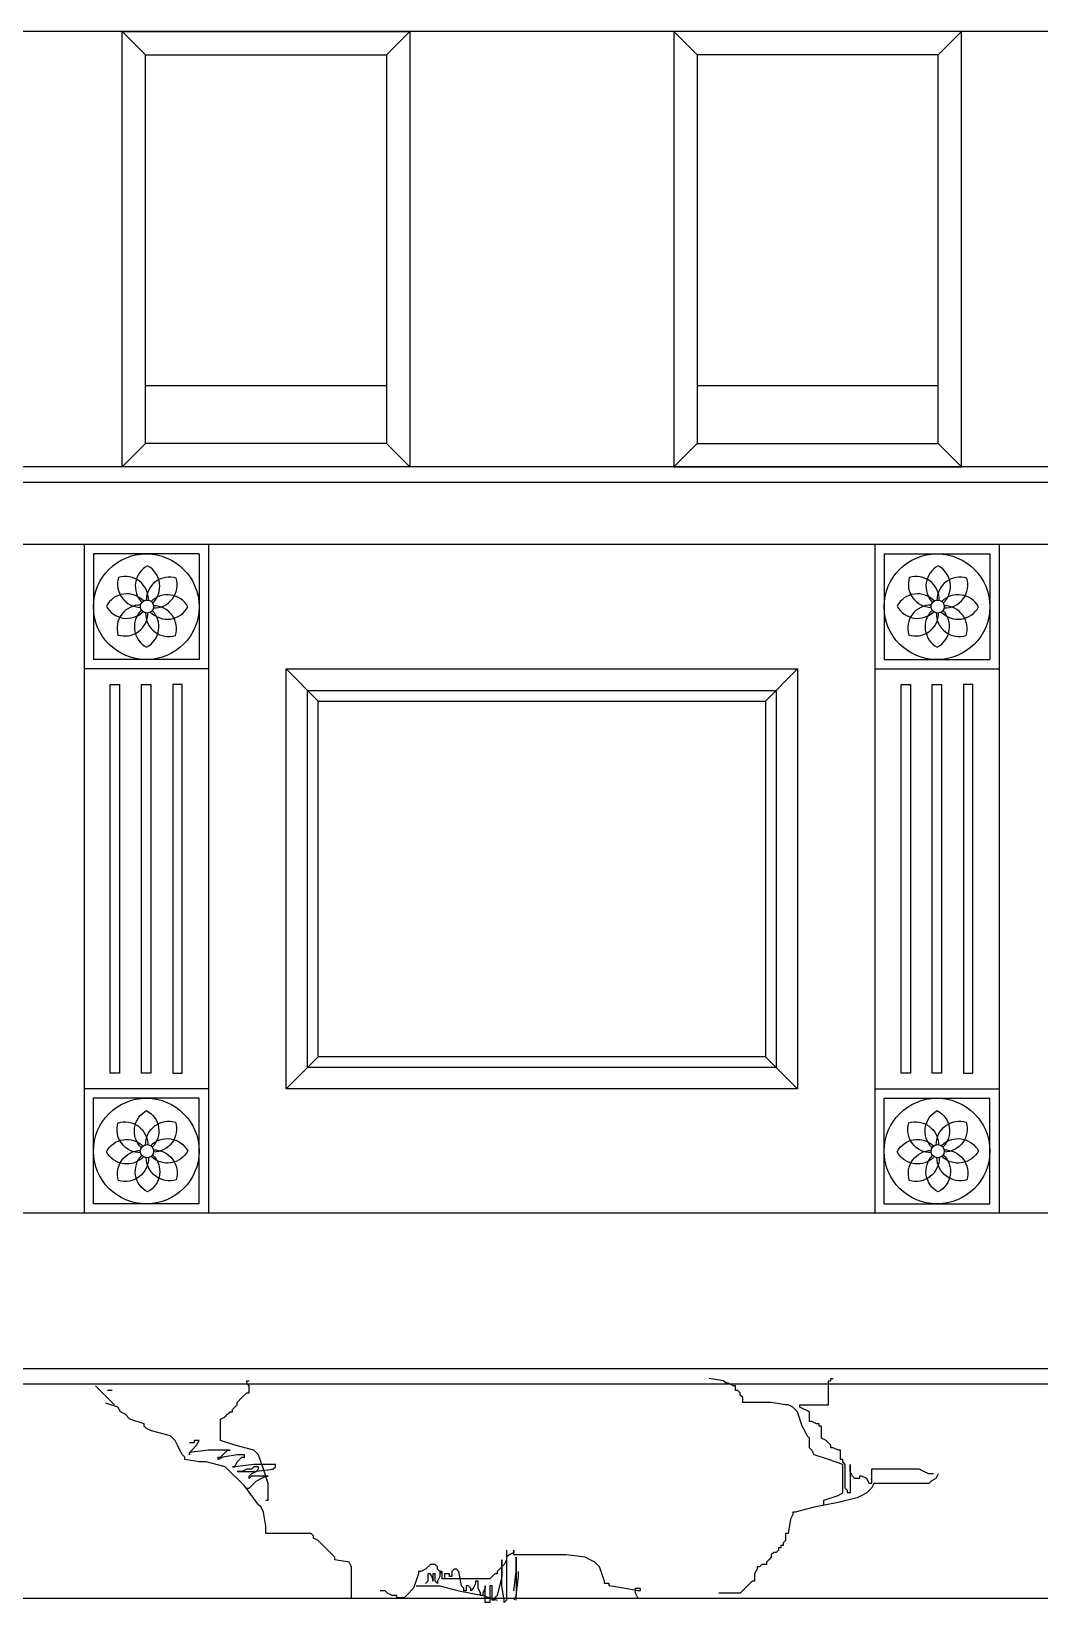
# Model space of a CAD drawing. Header units: metres. Extents: x 376 to 4159, y 361 to 1983.
# Drawn here: x 1776 to 2720, y 361 to 1831 of the extents above; entities that cross this region are included whole.
import ezdxf

# ---------------------------------------------------------------- set-up
doc = ezdxf.new("R2010")
doc.units = ezdxf.units.M
for name, color, linetype in [('2', 2, 'Continuous'), ('3', 3, 'Continuous'), ('4', 4, 'Continuous'), ('7', 7, 'Continuous')]:
    doc.layers.add(name, color=color, linetype=linetype)

msp = doc.modelspace()

# ---------------------------------------------------------------- hatches: boundary and pattern name
at = {"layer": '3'}
h = msp.add_hatch(dxfattribs=at)
h.set_pattern_fill('AR-RROOF', scale=324.36)
h.paths.add_polyline_path([(2108.54, 1808.91), (1883.09, 1808.91), (1883.09, 1445.27), (2108.54, 1445.27)])
h = msp.add_hatch(dxfattribs=at)
h.set_pattern_fill('AR-RROOF', scale=324.36)
h.paths.add_polyline_path([(2399.3, 1445.27), (2624.75, 1445.27), (2624.75, 1808.91), (2399.3, 1808.91)])

# ---------------------------------------------------------------- linework, layer by layer
for p, q in [((1854.02, 545.94), (1836.18, 563.78)), ((1851.79, 559.32), (1847.33, 559.32)), ((1977.72, 568.41), (1979.95, 568.41)), ((1977.72, 566.18), (1977.72, 568.41)), ((1979.95, 563.95), (1977.72, 566.18)), ((1979.95, 557.27), (1979.95, 563.95)), ((2423.92, 568.41), (2410.53, 570.64)), ((2426.15, 566.18), (2423.92, 568.41)), ((2428.38, 566.18), (2426.15, 566.18)), ((2432.84, 563.95), (2428.38, 566.18)), ((2435.08, 563.95), (2432.84, 563.95)), ((2435.08, 559.5), (2435.08, 563.95)), ((2437.31, 559.5), (2435.08, 559.5)), ((2439.54, 557.27), (2437.31, 559.5)), ((2522.08, 546.12), (2522.08, 568.41)), ((2522.08, 568.41), (2524.32, 568.41)), ((2524.32, 570.64), (2526.55, 570.64)), ((2524.32, 568.41), (2524.32, 570.64)), ((1857.25, 543.89), (1845.91, 547.67)), ((1859.48, 539.43), (1857.25, 543.89)), ((1964.34, 541.66), (1966.57, 543.89)), ((1966.57, 543.89), (1968.8, 546.12)), ((1968.8, 548.35), (1973.26, 552.81)), ((1968.8, 546.12), (1968.8, 548.35)), ((1973.26, 552.81), (1977.72, 557.27)), ((1977.72, 557.27), (1979.95, 557.27)), ((2439.54, 555.04), (2439.54, 557.27)), ((2441.77, 552.81), (2439.54, 555.04)), ((2441.77, 548.35), (2441.77, 552.81)), ((2468.54, 548.35), (2441.77, 548.35)), ((2481.93, 546.12), (2468.54, 548.35)), ((2484.16, 546.12), (2481.93, 546.12)), ((2488.62, 543.89), (2484.16, 546.12)), ((2493.08, 539.43), (2488.62, 543.89)), ((2495.31, 546.12), (2522.08, 546.12)), ((2495.31, 543.89), (2495.31, 546.12)), ((2504.24, 539.43), (2495.31, 543.89)), ((1863.94, 537.2), (1859.48, 539.43)), ((1868.4, 532.75), (1863.94, 537.2)), ((1881.79, 528.29), (1868.4, 532.75)), ((1953.18, 532.75), (1957.64, 534.97)), ((1953.18, 512.68), (1953.18, 532.75)), ((1957.64, 534.97), (1959.87, 537.2)), ((1959.87, 537.2), (1962.1, 539.43)), ((1962.1, 539.43), (1964.34, 539.43)), ((1964.34, 539.43), (1964.34, 541.66)), ((2497.54, 526.06), (2493.08, 539.43)), ((2504.24, 530.52), (2504.24, 539.43)), ((2506.47, 530.52), (2504.24, 530.52)), ((2510.93, 528.29), (2506.47, 530.52)), ((1881.79, 526.06), (1881.79, 528.29)), ((1884.02, 523.83), (1881.79, 526.06)), ((1888.48, 521.6), (1884.02, 523.83)), ((1906.33, 517.14), (1888.48, 521.6)), ((1910.79, 512.68), (1906.33, 517.14)), ((2499.77, 521.6), (2497.54, 526.06)), ((2502.01, 517.14), (2499.77, 521.6)), ((2504.24, 514.91), (2502.01, 517.14)), ((2504.24, 506), (2504.24, 514.91)), ((2513.16, 528.29), (2510.93, 528.29)), ((2513.16, 526.06), (2513.16, 528.29)), ((2515.39, 526.06), (2513.16, 526.06)), ((2515.39, 514.91), (2515.39, 526.06)), ((2519.85, 512.68), (2515.39, 514.91)), ((1913.02, 508.22), (1910.79, 512.68)), ((1915.25, 503.77), (1913.02, 508.22)), ((1917.48, 499.31), (1915.25, 503.77)), ((1928.64, 510.45), (1924.18, 510.45)), ((1924.18, 501.54), (1926.41, 503.77)), ((1942.03, 503.77), (1924.18, 501.54)), ((1924.18, 499.31), (1924.18, 501.54)), ((1924.18, 501.54), (1924.18, 499.31)), ((1926.41, 503.77), (1930.87, 508.22)), ((1928.64, 512.68), (1928.64, 510.45)), ((1933.1, 512.68), (1928.64, 512.68)), ((1930.87, 508.22), (1933.1, 512.68)), ((1962.1, 503.77), (1942.03, 503.77)), ((1966.57, 508.22), (1953.18, 512.68)), ((1955.41, 499.31), (1959.87, 503.77)), ((1959.87, 503.77), (1962.1, 503.77)), ((1984.41, 503.77), (1966.57, 508.22)), ((1988.88, 499.31), (1984.41, 503.77)), ((2506.47, 503.77), (2504.24, 506)), ((2508.7, 499.31), (2506.47, 503.77)), ((2524.32, 508.22), (2519.85, 512.68)), ((2524.32, 506), (2524.32, 508.22)), ((2526.55, 506), (2524.32, 506)), ((2531.01, 503.77), (2526.55, 506)), ((2533.24, 503.77), (2531.01, 503.77)), ((2533.24, 494.85), (2533.24, 503.77)), ((1919.72, 497.08), (1917.48, 499.31)), ((1919.72, 494.85), (1919.72, 497.08)), ((1933.1, 492.62), (1919.72, 494.85)), ((1939.79, 492.62), (1933.1, 492.62)), ((1957.64, 488.16), (1939.79, 492.62)), ((1950.95, 497.08), (1953.18, 497.08)), ((1950.95, 494.85), (1950.95, 497.08)), ((1955.41, 497.08), (1950.95, 494.85)), ((1953.18, 497.08), (1955.41, 499.31)), ((1968.8, 499.31), (1955.41, 497.08)), ((1975.49, 470.33), (1957.64, 488.16)), ((1964.34, 488.16), (1966.57, 488.16)), ((1966.57, 488.16), (1964.34, 488.16)), ((1966.57, 488.16), (1968.8, 492.62)), ((1984.41, 490.39), (1966.57, 488.16)), ((1975.49, 499.31), (1968.8, 499.31)), ((1968.8, 492.62), (1973.26, 497.08)), ((1973.26, 497.08), (1975.49, 497.08)), ((1977.72, 485.93), (1973.26, 483.7)), ((1975.49, 497.08), (1975.49, 499.31)), ((1982.18, 485.93), (1977.72, 485.93)), ((1984.41, 488.16), (1982.18, 485.93)), ((2004.49, 490.39), (1984.41, 490.39)), ((1988.88, 488.16), (1984.41, 488.16)), ((1984.41, 483.7), (2002.26, 485.93)), ((1986.65, 483.7), (1988.88, 485.93)), ((1993.34, 485.93), (1988.88, 499.31)), ((1988.88, 485.93), (1988.88, 488.16)), ((1997.8, 472.56), (1993.34, 485.93)), ((2002.26, 485.93), (2004.49, 488.16)), ((2004.49, 488.16), (2004.49, 490.39)), ((2522.08, 494.85), (2508.7, 499.31)), ((2535.47, 490.39), (2522.08, 494.85)), ((2535.47, 494.85), (2533.24, 494.85)), ((2535.47, 492.62), (2535.47, 494.85)), ((2537.7, 490.39), (2535.47, 492.62)), ((2535.47, 463.64), (2535.47, 490.39)), ((2537.7, 468.1), (2537.7, 490.39)), ((2542.16, 490.39), (2542.16, 463.64)), ((2542.16, 483.7), (2542.16, 490.39)), ((2606.86, 485.93), (2562.24, 485.93)), ((2562.24, 485.93), (2562.24, 472.56)), ((2611.32, 483.7), (2606.86, 485.93)), ((1968.8, 483.7), (1984.41, 483.7)), ((1973.26, 483.7), (1968.8, 483.7)), ((1988.88, 452.49), (1975.49, 470.33)), ((1979.95, 479.25), (1982.18, 481.47)), ((1979.95, 477.02), (1979.95, 479.25)), ((1982.18, 479.25), (1979.95, 477.02)), ((1979.95, 468.1), (1982.18, 470.33)), ((1982.18, 481.47), (1986.65, 483.7)), ((1997.8, 479.25), (1982.18, 479.25)), ((1982.18, 470.33), (1986.65, 474.79)), ((1986.65, 474.79), (1991.11, 477.02)), ((1991.11, 477.02), (1995.57, 479.25)), ((1995.57, 479.25), (1997.8, 479.25)), ((1997.8, 456.95), (1997.8, 472.56)), ((2544.39, 479.25), (2542.16, 483.7)), ((2546.63, 477.02), (2544.39, 479.25)), ((2551.09, 477.02), (2546.63, 477.02)), ((2551.09, 479.25), (2551.09, 477.02)), ((2553.32, 479.25), (2551.09, 479.25)), ((2557.78, 477.02), (2553.32, 479.25)), ((2560.01, 472.56), (2557.78, 477.02)), ((2562.24, 472.56), (2560.01, 472.56)), ((2564.47, 472.56), (2562.24, 468.1)), ((2615.79, 472.56), (2564.47, 472.56)), ((2615.79, 481.47), (2611.32, 483.7)), ((2620.25, 481.47), (2615.79, 481.47)), ((2618.02, 474.79), (2615.79, 472.56)), ((2622.48, 477.02), (2618.02, 474.79)), ((2624.71, 481.47), (2622.48, 477.02)), ((1977.72, 468.1), (1979.95, 468.1)), ((1995.57, 456.95), (1997.8, 456.95)), ((2517.62, 456.95), (2531.01, 461.41)), ((2517.62, 452.49), (2517.62, 456.95)), ((2531.01, 461.41), (2535.47, 463.64)), ((2548.86, 459.18), (2531.01, 454.72)), ((2539.93, 465.87), (2537.7, 468.1)), ((2539.93, 463.64), (2539.93, 465.87)), ((2542.16, 463.64), (2539.93, 463.64)), ((2553.32, 461.41), (2548.86, 459.18)), ((2557.78, 463.64), (2553.32, 461.41)), ((2562.24, 468.1), (2557.78, 463.64)), ((1991.11, 450.27), (1988.88, 452.49)), ((1993.34, 445.81), (1991.11, 450.27)), ((1995.57, 432.43), (1993.34, 445.81)), ((2488.62, 443.58), (2486.39, 439.12)), ((2488.62, 445.81), (2488.62, 443.58)), ((2490.85, 445.81), (2488.62, 445.81)), ((2508.7, 450.27), (2490.85, 445.81)), ((2531.01, 454.72), (2508.7, 450.27)), ((1995.57, 425.74), (1995.57, 432.43)), ((2486.39, 439.12), (2484.16, 425.74)), ((2037.96, 425.74), (1995.57, 425.74)), ((2040.19, 423.52), (2037.96, 425.74)), ((2040.19, 421.29), (2040.19, 423.52)), ((2044.65, 419.06), (2040.19, 421.29)), ((2058.04, 405.68), (2044.65, 419.06)), ((2475.23, 412.37), (2475.23, 410.14)), ((2477.46, 412.37), (2475.23, 412.37)), ((2477.46, 414.6), (2477.46, 412.37)), ((2479.7, 414.6), (2477.46, 414.6)), ((2481.93, 419.06), (2479.7, 416.83)), ((2479.7, 416.83), (2479.7, 414.6)), ((2481.93, 425.74), (2481.93, 419.06)), ((2484.16, 425.74), (2481.93, 425.74)), ((2060.27, 403.45), (2058.04, 405.68)), ((2060.27, 401.22), (2060.27, 403.45)), ((2073.65, 398.99), (2060.27, 401.22)), ((2075.89, 394.54), (2073.65, 398.99)), ((2216.44, 401.22), (2216.44, 385.62)), ((2216.44, 376.7), (2216.44, 401.22)), ((2220.9, 401.22), (2218.67, 396.77)), ((2220.9, 410.14), (2220.9, 363.33)), ((2223.13, 405.68), (2220.9, 403.45)), ((2220.9, 403.45), (2220.9, 401.22)), ((2227.59, 407.91), (2223.13, 405.68)), ((2227.59, 410.14), (2227.59, 407.91)), ((2227.59, 405.68), (2227.59, 410.14)), ((2276.68, 405.68), (2227.59, 405.68)), ((2229.82, 403.45), (2229.82, 367.79)), ((2229.82, 390.08), (2229.82, 403.45)), ((2294.52, 403.45), (2276.68, 405.68)), ((2298.98, 401.22), (2294.52, 403.45)), ((2303.45, 398.99), (2298.98, 401.22)), ((2307.91, 394.54), (2303.45, 398.99)), ((2466.31, 401.22), (2464.08, 398.99)), ((2464.08, 398.99), (2464.08, 396.77)), ((2468.54, 403.45), (2466.31, 401.22)), ((2470.77, 407.91), (2468.54, 405.68)), ((2468.54, 405.68), (2468.54, 403.45)), ((2473, 407.91), (2470.77, 407.91)), ((2475.23, 410.14), (2473, 407.91)), ((2075.89, 364.91), (2075.89, 394.54)), ((2138.35, 387.85), (2133.89, 374.47)), ((2138.35, 390.08), (2138.35, 387.85)), ((2140.58, 390.08), (2138.35, 390.08)), ((2145.05, 392.31), (2140.58, 390.08)), ((2149.51, 396.77), (2145.05, 392.31)), ((2147.28, 387.85), (2147.28, 381.16)), ((2149.51, 387.85), (2147.28, 387.85)), ((2153.97, 396.77), (2149.51, 396.77)), ((2151.74, 383.39), (2149.51, 387.85)), ((2151.74, 387.85), (2151.74, 381.16)), ((2153.97, 387.85), (2151.74, 387.85)), ((2151.74, 381.16), (2151.74, 383.39)), ((2156.2, 394.54), (2153.97, 396.77)), ((2153.97, 381.16), (2153.97, 387.85)), ((2156.2, 392.31), (2156.2, 394.54)), ((2160.66, 387.85), (2156.2, 392.31)), ((2158.43, 385.62), (2156.2, 381.16)), ((2158.43, 390.08), (2158.43, 385.62)), ((2160.66, 390.08), (2158.43, 390.08)), ((2160.66, 383.39), (2160.66, 390.08)), ((2160.66, 383.39), (2160.66, 387.85)), ((2162.89, 383.39), (2160.66, 383.39)), ((2205.28, 383.39), (2160.66, 383.39)), ((2162.89, 387.85), (2162.89, 383.39)), ((2167.36, 387.85), (2162.89, 387.85)), ((2167.36, 385.62), (2167.36, 387.85)), ((2169.59, 385.62), (2167.36, 385.62)), ((2171.82, 392.31), (2169.59, 390.08)), ((2169.59, 390.08), (2169.59, 385.62)), ((2174.05, 392.31), (2171.82, 392.31)), ((2176.28, 390.08), (2174.05, 392.31)), ((2178.51, 376.7), (2176.28, 390.08)), ((2207.51, 385.62), (2205.28, 383.39)), ((2209.75, 387.85), (2207.51, 385.62)), ((2211.98, 387.85), (2209.75, 387.85)), ((2214.21, 392.31), (2211.98, 390.08)), ((2211.98, 390.08), (2211.98, 387.85)), ((2216.44, 385.62), (2211.98, 367.79)), ((2218.67, 396.77), (2214.21, 392.31)), ((2227.59, 372.24), (2229.82, 390.08)), ((2229.82, 367.79), (2232.05, 385.62)), ((2232.05, 385.62), (2232.05, 390.08)), ((2312.37, 381.16), (2307.91, 394.54)), ((2455.15, 392.31), (2452.92, 387.85)), ((2452.92, 387.85), (2452.92, 381.16)), ((2455.15, 394.54), (2455.15, 392.31)), ((2457.39, 394.54), (2455.15, 394.54)), ((2459.62, 396.77), (2457.39, 394.54)), ((2464.08, 396.77), (2459.62, 396.77)), ((2107.12, 372.24), (2102.66, 372.24)), ((2109.35, 370.02), (2107.12, 372.24)), ((2113.81, 367.79), (2109.35, 370.02)), ((2118.27, 367.79), (2113.81, 367.79)), ((2118.27, 365.56), (2118.27, 367.79)), ((2127.2, 367.79), (2124.97, 365.56)), ((2133.89, 374.47), (2127.2, 367.79)), ((2136.12, 376.7), (2158.43, 376.7)), ((2147.28, 381.16), (2145.05, 378.93)), ((2156.2, 378.93), (2153.97, 381.16)), ((2156.2, 381.16), (2156.2, 378.93)), ((2158.43, 376.7), (2176.28, 372.24)), ((2176.28, 372.24), (2198.59, 367.79)), ((2180.74, 374.47), (2178.51, 376.7)), ((2180.74, 372.24), (2180.74, 374.47)), ((2182.97, 372.24), (2180.74, 372.24)), ((2182.97, 376.7), (2182.97, 372.24)), ((2185.2, 376.7), (2182.97, 376.7)), ((2187.43, 374.47), (2185.2, 376.7)), ((2187.43, 372.24), (2187.43, 374.47)), ((2189.67, 374.47), (2187.43, 372.24)), ((2191.9, 378.93), (2189.67, 374.47)), ((2191.9, 381.16), (2191.9, 378.93)), ((2194.13, 381.16), (2191.9, 381.16)), ((2194.13, 374.47), (2194.13, 381.16)), ((2196.36, 370.02), (2194.13, 374.47)), ((2196.36, 367.79), (2196.36, 370.02)), ((2198.59, 367.79), (2196.36, 367.79)), ((2200.82, 374.47), (2198.59, 370.02)), ((2198.59, 370.02), (2198.59, 367.79)), ((2198.59, 367.79), (2211.98, 363.33)), ((2200.82, 376.7), (2200.82, 374.47)), ((2200.82, 361.1), (2200.82, 376.7)), ((2205.28, 376.7), (2205.28, 361.1)), ((2207.51, 376.7), (2205.28, 376.7)), ((2207.51, 363.33), (2207.51, 376.7)), ((2211.98, 367.79), (2209.75, 365.56)), ((2218.67, 363.33), (2216.44, 376.7)), ((2229.82, 367.79), (2227.59, 363.33)), ((2229.82, 363.33), (2229.82, 367.79)), ((2312.37, 378.93), (2312.37, 381.16)), ((2316.83, 378.93), (2312.37, 378.93)), ((2316.83, 376.7), (2316.83, 378.93)), ((2330.22, 374.47), (2316.83, 376.7)), ((2343.61, 372.24), (2330.22, 374.47)), ((2341.37, 374.47), (2345.84, 374.47)), ((2341.37, 370.02), (2341.37, 374.47)), ((2343.61, 365.56), (2341.37, 370.02)), ((2345.84, 372.24), (2343.61, 372.24)), ((2345.84, 374.47), (2345.84, 372.24)), ((2439.54, 370.02), (2419.46, 370.02)), ((2444, 374.47), (2439.54, 370.02)), ((2448.46, 378.93), (2444, 374.47)), ((2450.69, 381.16), (2448.46, 378.93)), ((2452.92, 381.16), (2450.69, 381.16)), ((2124.97, 365.56), (2118.27, 365.56)), ((2205.28, 361.1), (2200.82, 361.1)), ((2209.75, 363.33), (2207.51, 363.33)), ((2209.75, 365.56), (2209.75, 363.33)), ((2220.9, 363.33), (2218.67, 361.1)), ((2218.67, 361.1), (2218.67, 363.33))]:
    msp.add_line(p, q)
at = {"layer": '2'}
msp.add_line((4158.58, 364.91), (376.33, 364.91), dxfattribs=at)
at = {"layer": '3'}
for p, q in [((1883.09, 1808.91), (1861.27, 1830.73)), ((2108.54, 1830.73), (2130.36, 1830.73)), ((2108.54, 1808.91), (2130.36, 1830.73)), ((2399.3, 1808.91), (2377.48, 1830.73)), ((2399.3, 1830.73), (2377.48, 1830.73)), ((2624.75, 1808.91), (2646.57, 1830.73)), ((1883.09, 1445.27), (1861.27, 1423.45)), ((2108.54, 1445.27), (2130.36, 1423.45)), ((2399.3, 1445.27), (2377.48, 1423.45)), ((2624.75, 1445.27), (2646.57, 1423.45)), ((3547.67, 1408.91), (987.24, 1408.91)), ((1933.19, 1342), (1834.28, 1342)), ((1834.28, 1342), (1834.28, 1243.09)), ((1933.19, 1342), (1933.19, 1243.09)), ((1941.92, 1350.73), (1941.92, 725.27)), ((2565.36, 1350.73), (2565.36, 725.27)), ((2574.09, 1342), (2574.09, 1243.09)), ((2574.09, 1342), (2673, 1342)), ((2673, 1342), (2673, 1243.09)), ((1933.19, 1243.09), (1834.28, 1243.09)), ((2574.09, 1243.09), (2673, 1243.09)), ((1941.92, 1234.36), (1825.56, 1234.36)), ((2014.65, 1234.36), (2044.65, 1204.36)), ((2463.19, 1204.36), (2493.19, 1234.36)), ((2565.36, 1234.36), (2681.72, 1234.36)), ((2044.65, 871.64), (2014.65, 841.64)), ((2463.19, 871.64), (2493.19, 841.64)), ((1941.92, 841.64), (1825.56, 841.64)), ((2565.36, 841.64), (2681.72, 841.64)), ((1834.28, 734), (1834.28, 832.91)), ((1933.19, 832.91), (1834.28, 832.91)), ((1933.19, 734), (1933.19, 832.91)), ((2574.09, 734), (2574.09, 832.91)), ((2574.09, 832.91), (2673, 832.91)), ((2673, 734), (2673, 832.91)), ((1933.19, 734), (1834.28, 734)), ((2574.09, 734), (2673, 734)), ((4158.58, 565.27), (376.33, 565.27))]:
    msp.add_line(p, q, dxfattribs=at)
for points in [[(1883.09, 1808.91), (2108.54, 1808.91), (2108.54, 1445.27), (1883.09, 1445.27)], [(2624.75, 1808.91), (2399.3, 1808.91), (2399.3, 1445.27), (2624.75, 1445.27)], [(1850.1, 1219.82), (1858.83, 1219.82), (1858.83, 856.18), (1850.1, 856.18)], [(1879.37, 1219.82), (1888.1, 1219.82), (1888.1, 856.18), (1879.37, 856.18)], [(1917.37, 1219.82), (1908.65, 1219.82), (1908.65, 856.18), (1917.37, 856.18)], [(2589.91, 1219.82), (2598.63, 1219.82), (2598.63, 856.18), (2589.91, 856.18)], [(2619.18, 1219.82), (2627.91, 1219.82), (2627.91, 856.18), (2619.18, 856.18)], [(2657.18, 1219.82), (2648.45, 1219.82), (2648.45, 856.18), (2657.18, 856.18)], [(2034.65, 1214.36), (2473.19, 1214.36), (2473.19, 861.64), (2034.65, 861.64)]]:
    msp.add_lwpolyline(points, close=True, dxfattribs=at)
for points in [[(1889.64, 1296.03, 0.51), (1884.9, 1330.85, 0.5), (1879.61, 1296.56)], [(2629.45, 1296.03, 0.51), (2624.7, 1330.85, 0.5), (2619.41, 1296.56)], [(1885.83, 1298.73, 0.51), (1857.85, 1319.99, 0.5), (1878.31, 1292.01)], [(1890.46, 1291.42, 0.51), (1911.7, 1319.41, 0.5), (1883.71, 1298.85)], [(2625.64, 1298.73, 0.51), (2597.66, 1319.99, 0.5), (2618.12, 1292.01)], [(2630.27, 1291.42, 0.51), (2651.5, 1319.41, 0.5), (2623.52, 1298.85)], [(1881.2, 1297.97, 0.51), (1846.41, 1293.19, 0.5), (1880.65, 1287.86)], [(1878.43, 1294.13, 0.51), (1857.27, 1266.14, 0.5), (1885.25, 1286.62)], [(1883.13, 1286.7, 0.51), (1911.11, 1265.56, 0.5), (1890.55, 1293.54)], [(1887.79, 1287.56, 0.51), (1922.56, 1292.36, 0.5), (1888.22, 1297.6)], [(2621, 1297.97, 0.51), (2586.21, 1293.19, 0.5), (2620.46, 1287.86)], [(2618.24, 1294.13, 0.51), (2597.07, 1266.14, 0.5), (2625.05, 1286.62)], [(2622.93, 1286.7, 0.51), (2650.92, 1265.56, 0.5), (2630.35, 1293.54)], [(2627.6, 1287.56, 0.51), (2662.36, 1292.36, 0.5), (2628.02, 1297.6)], [(1879.23, 1289.43, 0.51), (1884.07, 1254.7, 0.5), (1889.35, 1289)], [(2619.03, 1289.43, 0.51), (2623.87, 1254.7, 0.5), (2629.15, 1289)], [(1878.43, 781.87, -0.51), (1857.27, 809.85, -0.5), (1885.25, 789.38)], [(1879.23, 786.57, -0.51), (1884.07, 821.3, -0.5), (1889.35, 787)], [(1883.13, 789.29, -0.51), (1911.11, 810.44, -0.5), (1890.55, 782.45)], [(2618.24, 781.87, -0.51), (2597.07, 809.85, -0.5), (2625.05, 789.38)], [(2619.03, 786.57, -0.51), (2623.87, 821.3, -0.5), (2629.15, 787)], [(2622.93, 789.29, -0.51), (2650.92, 810.44, -0.5), (2630.35, 782.45)], [(1881.2, 778.03, -0.51), (1846.41, 782.81, -0.5), (1880.65, 788.14)], [(1887.79, 788.44, -0.51), (1922.56, 783.64, -0.5), (1888.22, 778.4)], [(2621, 778.03, -0.51), (2586.21, 782.81, -0.5), (2620.46, 788.14)], [(2627.6, 788.44, -0.51), (2662.36, 783.64, -0.5), (2628.02, 778.4)], [(1885.83, 777.27, -0.51), (1857.85, 756.01, -0.5), (1878.31, 783.99)], [(1889.64, 779.97, -0.51), (1884.9, 745.15, -0.5), (1879.61, 779.44)], [(1890.46, 784.57, -0.51), (1911.7, 756.59, -0.5), (1883.71, 777.15)], [(2625.64, 777.27, -0.51), (2597.66, 756.01, -0.5), (2618.12, 783.99)], [(2629.45, 779.97, -0.51), (2624.7, 745.15, -0.5), (2619.41, 779.44)], [(2630.27, 784.57, -0.51), (2651.5, 756.59, -0.5), (2623.52, 777.15)]]:
    msp.add_lwpolyline(points, format="xyb", dxfattribs=at)
for centre, radius in [((1883.74, 1292.54), 49.45), ((2623.54, 1292.54), 49.45), ((1884.44, 1292.73), 6.16), ((2624.24, 1292.73), 6.16), ((1883.74, 783.45), 49.45), ((2623.54, 783.45), 49.45), ((1884.44, 783.27), 6.16), ((2624.24, 783.27), 6.16)]:
    msp.add_circle(centre, radius, dxfattribs=at)
at = {"layer": '4'}
for p, q in [((3282.35, 1830.73), (1225.49, 1830.73)), ((3547.67, 1423.45), (987.24, 1423.45)), ((3547.67, 1350.73), (987.24, 1350.73)), ((4158.58, 579.82), (376.33, 579.82))]:
    msp.add_line(p, q, dxfattribs=at)
at = {"layer": '7'}
for p, q in [((1825.56, 1350.73), (1825.56, 725.27)), ((1941.92, 1350.73), (1941.92, 725.27)), ((2565.36, 1350.73), (2565.36, 725.27)), ((2681.72, 1350.73), (2681.72, 725.27)), ((4114.94, 725.27), (419.97, 725.27))]:
    msp.add_line(p, q, dxfattribs=at)
for points in [[(1861.27, 1830.73), (2130.36, 1830.73), (2130.36, 1423.45), (1861.27, 1423.45)], [(2646.57, 1830.73), (2377.48, 1830.73), (2377.48, 1423.45), (2646.57, 1423.45)], [(2014.65, 1234.36), (2493.19, 1234.36), (2493.19, 841.64), (2014.65, 841.64)], [(2044.65, 1204.36), (2463.19, 1204.36), (2463.19, 871.64), (2044.65, 871.64)]]:
    msp.add_lwpolyline(points, close=True, dxfattribs=at)

doc.saveas('drawing.dxf')
